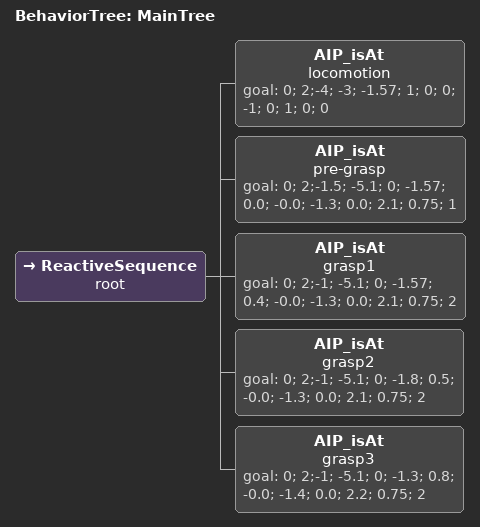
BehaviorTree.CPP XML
<!-- Test Behavior -->
<root main_tree_to_execute = "MainTree" >
    <BehaviorTree ID="MainTree">
        <ReactiveSequence name="root">
              <!-- state value; state index; goal config[10]; type of motion -->
              <!--AIP_isAt    goal="0; 2;-4; -2; -1.57; 1; 0; 0; -0.5; 0; 1; 0; 0"/-->
              <AIP_isAt    name="locomotion" goal="0; 2;-4; -3; -1.57; 1; 0; 0; -1; 0; 1; 0; 0"/>
              <AIP_isAt    name="pre-grasp" goal="0; 2;-1.5; -5.1; 0; -1.57; 0.0; -0.0; -1.3; 0.0; 2.1; 0.75; 1"/>
              <AIP_isAt    name="grasp1" goal="0; 2;-1; -5.1; 0; -1.57; 0.4; -0.0; -1.3; 0.0; 2.1; 0.75; 2"/>
              <AIP_isAt    name="grasp2" goal="0; 2;-1; -5.1; 0; -1.8; 0.5; -0.0; -1.3; 0.0; 2.1; 0.75; 2"/>
              <AIP_isAt    name="grasp3" goal="0; 2;-1; -5.1; 0; -1.3; 0.8; -0.0; -1.4; 0.0; 2.2; 0.75; 2"/>
              <!--AIP_isAt    goal="0; 2; 5; 0; -1.57; 1; 0; 0; -0.5; 0; 1; 0; 0"/-->
        </ReactiveSequence>
    </BehaviorTree>
</root>
